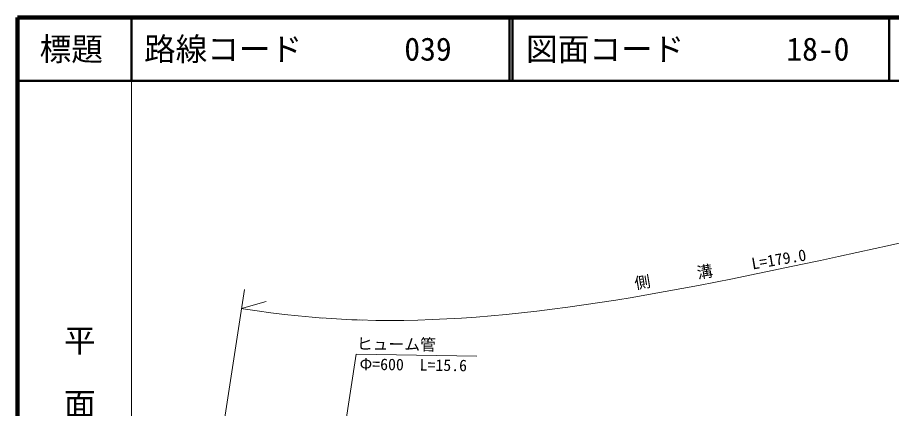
# Model space of a CAD drawing. Units: millimetres, scale not verified. Extents: x 39976 to 679596, y 19988 to 379774.
# Drawn here: x 39976 to 178039, y 317956 to 379774 of the extents above; entities that cross this region are included whole.
import ezdxf
from ezdxf.enums import TextEntityAlignment as Align

# ---------------------------------------------------------------- set-up
doc = ezdxf.new("R2010")
doc.units = ezdxf.units.MM
doc.header["$LTSCALE"] = 999.406
for name, color, linetype, lineweight in [('M-BGD-HTXT', 7, 'Continuous', 13), ('M-STR-HTXT', 7, 'Continuous', 13), ('M-TTL', 2, 'Continuous', 140), ('M-TTL-LINE', 7, 'Continuous', 50)]:
    doc.layers.add(name, color=color, linetype=linetype, lineweight=lineweight)
doc.layers.add('M-TTL-TXT', color=7, linetype='Continuous')
doc.styles.add('@ＭＳ ゴシック', font='')
doc.styles.add('ＭＳ ゴシック', font='')
doc.styles.get('@ＭＳ ゴシック').set_extended_font_data('@MS Gothic')
doc.styles.get('ＭＳ ゴシック').set_extended_font_data('MS Gothic')

msp = doc.modelspace()

# ---------------------------------------------------------------- linework, layer by layer
at = {"layer": 'M-BGD-HTXT'}
msp.add_line((57965.6, 369780.3), (57965.6, 19988.1), dxfattribs=at)
at = {"layer": 'M-STR-HTXT'}
for p, q in [((177392.5, 343681.7), (238439.2, 357041.2)), ((75824.9, 336767.4), (66691.4, 277466.7)), ((75363.6, 333772.2), (79274.1, 334894.8)), ((93478.9, 326545.3), (85748.8, 276791.8)), ((93484.3, 326545.2), (112545.2, 326231.8))]:
    msp.add_line(p, q, dxfattribs=at)
for points in [[(94024, 331952.1), (96607.3, 331894.9), (98790.3, 331878.3), (100999.3, 331892.6), (103234.2, 331937.6), (105494.4, 332012.8), (107779.7, 332118), (110089.6, 332252.6), (112423.3, 332416.3), (114781.4, 332608.5), (117163.7, 332828.8), (119569.3, 333076.5), (121998.5, 333351.1), (124450.5, 333651.9), (126925.8, 333978.3), (129424.7, 334329.5), (131945.9, 334704.8), (134490, 335103.4), (137057.6, 335524.7), (139647.5, 335967.5), (142260.4, 336431.2), (144896.4, 336914.7), (147555.2, 337417.3), (150237.5, 337937.9), (152943.3, 338475.5), (155672.7, 339029.1), (158425.1, 339597.4), (161201, 340179.5), (164001.9, 340774.4), (166827.1, 341380.8), (169676.3, 341997.4), (172550.6, 342623.2), (175450.2, 343256.7), (177394.6, 343682.1)], [(75363.6, 333772.2), (75640, 333726.6), (77825.1, 333396.7), (80002.4, 333098.9), (82170.3, 332833.7), (84329.1, 332601.1), (86549.5, 332394.6), (88191.3, 332262.4)]]:
    msp.add_lwpolyline(points, dxfattribs=at)
msp.add_arc((98670, 474793.8), 142915.1, 265.68133, 268.30663, dxfattribs=at)
at = {"layer": 'M-TTL'}
for p, q in [((39976.3, 379774.4), (39976.3, 19988.1)), ((679596.3, 379774.4), (39976.3, 379774.4))]:
    msp.add_line(p, q, dxfattribs=at)
at = {"layer": 'M-TTL-LINE'}
for p, q in [((57965.6, 379774.4), (57965.6, 369780.3)), ((117680.1, 379774.4), (117680.1, 369780.3)), ((118179.8, 379774.4), (118179.8, 369780.3)), ((177644.5, 379774.4), (177644.5, 369780.3)), ((39976.3, 369780.3), (679596.3, 369780.3))]:
    msp.add_line(p, q, dxfattribs=at)

# ---------------------------------------------------------------- texts
at = {"layer": 'M-BGD-HTXT', "style": '@ＭＳ ゴシック'}
msp.add_text('平  面  図', height=3664, rotation=270, dxfattribs=at).set_placement((49747.5, 306292.8), align=Align.MIDDLE_RIGHT)
at = {"layer": 'M-STR-HTXT', "style": 'ＭＳ ゴシック'}
for s, rotation, p in [('側\u3000\u3000\u3000溝 \u3000\u3000L=179.0', 9.546, (164782.9, 340833.9)), ('ヒューム管', 359.202, (106051.2, 326576.3)), ('Φ=600\u3000L=15.6', 359.202, (110960.2, 323298.3))]:
    msp.add_text(s, height=1832, rotation=rotation, dxfattribs=at).set_placement(p, align=Align.BOTTOM_RIGHT)
at = {"layer": 'M-TTL-TXT', "style": 'ＭＳ ゴシック'}
msp.add_text('標題', height=3664, dxfattribs=at).set_placement((48471.2, 374777.4), align=Align.MIDDLE_CENTER)
for s, p in [('路線コード', (59964.4, 374777.4)), ('039', (101082, 374777.4)), ('図面コード', (120308.1, 374777.4)), ('18-0', (161425.1, 374777.4))]:
    msp.add_text(s, height=3664, dxfattribs=at).set_placement(p, align=Align.MIDDLE_LEFT)

doc.saveas('drawing.dxf')
